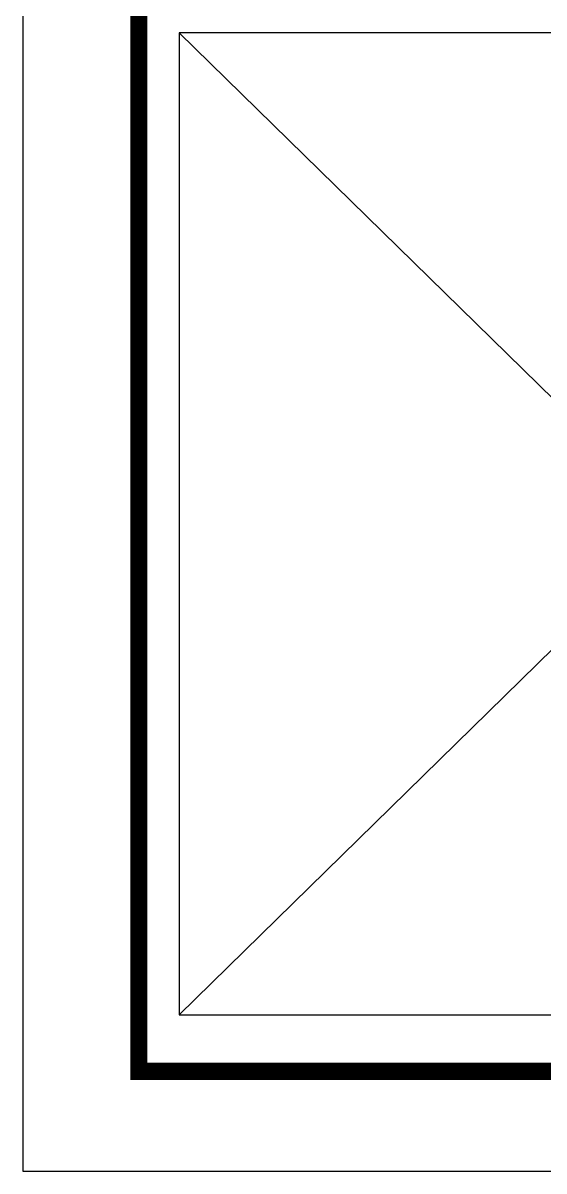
# Model space of a CAD drawing. Header units: metres. Extents: x 4626 to 5839, y 1264 to 1407.
# Drawn here: x 5795.626 to 5795.96, y 1300.075 to 1300.81 of the extents above; entities that cross this region are included whole.
import ezdxf

# ---------------------------------------------------------------- set-up
doc = ezdxf.new("R2010")
doc.units = ezdxf.units.M
doc.layers.add('AMR_IS_Pluvial', color=40, linetype='Continuous', true_color=0xffbf00)

# ---------------------------------------------------------------- blocks, each defined once
blk = doc.blocks.new('Pozo bombeo pluvial')
at = {"layer": 'AMR_IS_Pluvial'}
for p, q in [((0.31379, 0.69945), (-0.32873, 0.07098)), ((-0.32873, 0.69945), (0.31379, 0.07098))]:
    blk.add_line(p, q, dxfattribs=at)
for points in [[(-0.42873, 0.79945), (-0.42873, -0.02902), (0.41379, -0.02902), (0.41379, 0.79945)], [(-0.32873, 0.69945), (-0.32873, 0.07098), (0.31379, 0.07098), (0.31379, 0.69945)]]:
    blk.add_lwpolyline(points, close=True, dxfattribs=at)
at = {"layer": 'AMR_IS_Pluvial', "const_width": 0.0111}
blk.add_lwpolyline([(0.34552, 0.73484), (0.34552, 0.03484), (-0.35448, 0.03484), (-0.35448, 0.73484)], close=True, dxfattribs=at)

msp = doc.modelspace()

# ---------------------------------------------------------------- block references
at = {"layer": 'AMR_IS_Pluvial', "lineweight": 9}
msp.add_blockref('Pozo bombeo pluvial', (5796.05498, 1300.10424), dxfattribs=at)

doc.saveas('drawing.dxf')
